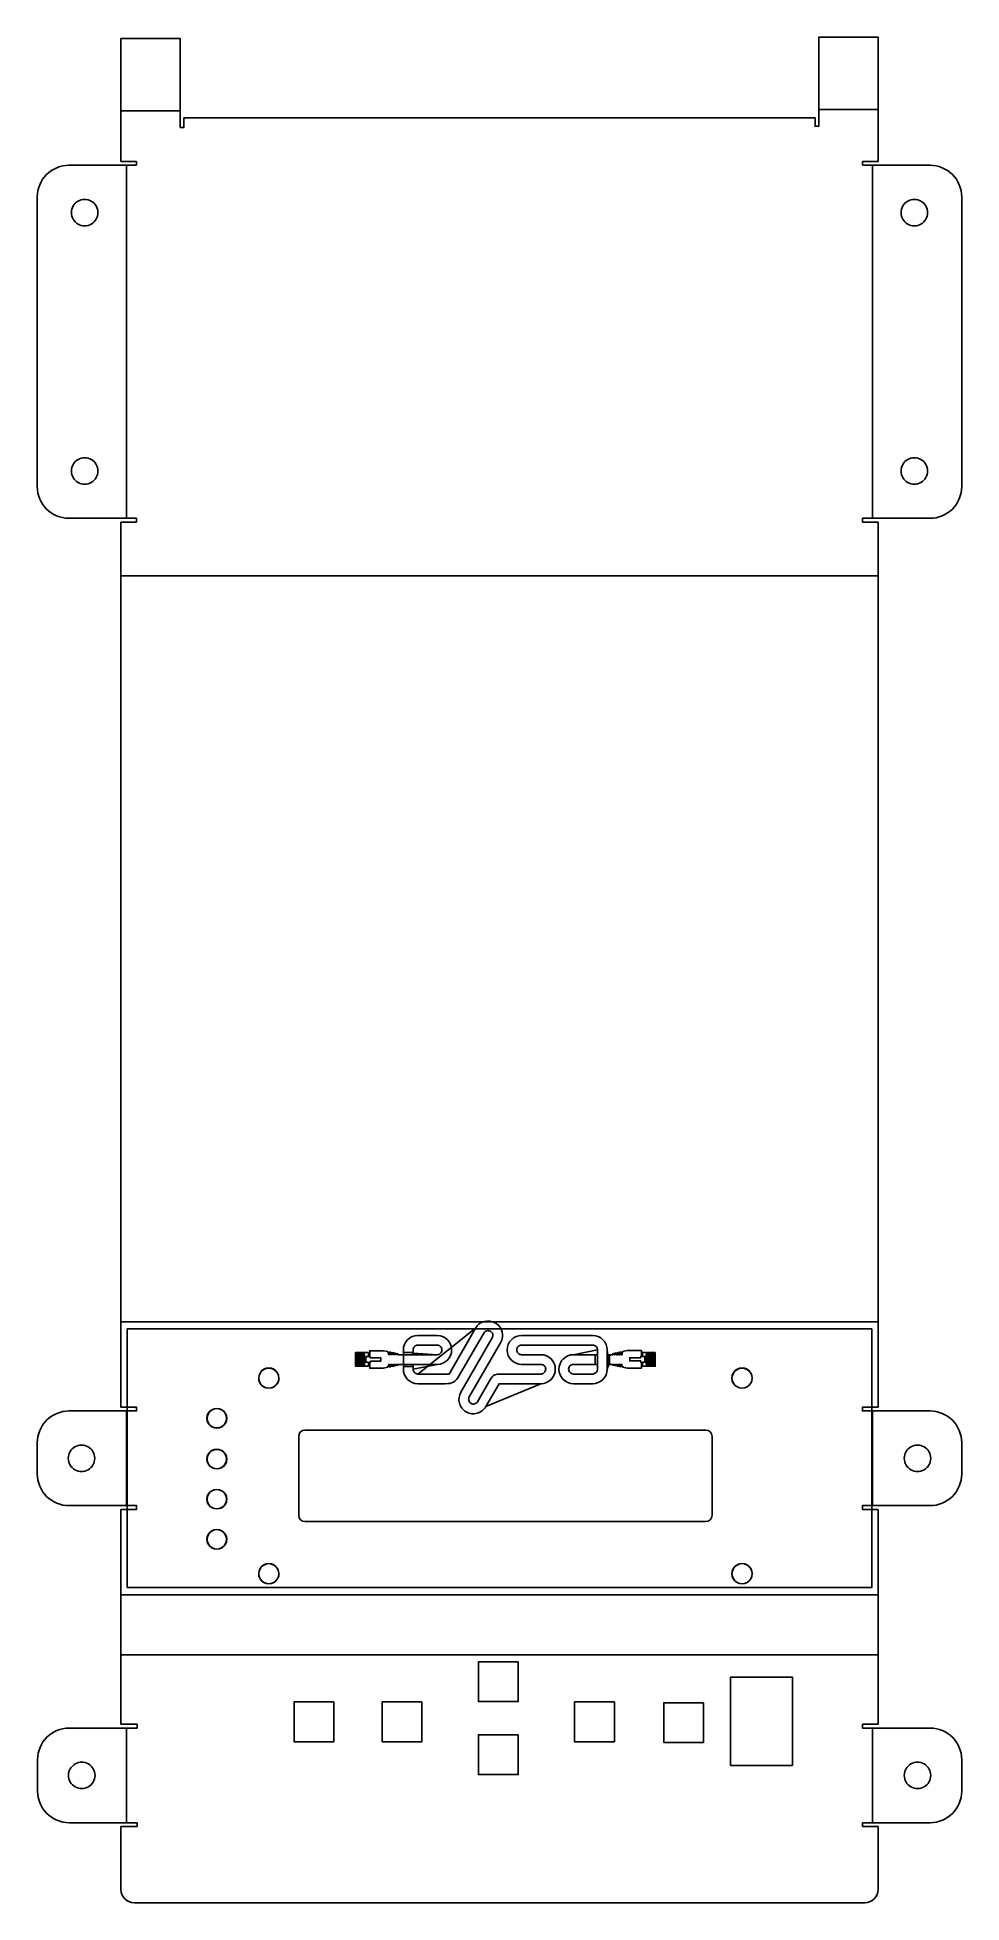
# Model space of a CAD drawing. Extents: x 5 to 152, y 5 to 301.
import ezdxf

# ---------------------------------------------------------------- set-up
doc = ezdxf.new("R2010")
doc.units = 0
doc.layers.get('0').update_dxf_attribs({"linetype": 'CONTINUOUS'})

msp = doc.modelspace()

# ---------------------------------------------------------------- linework, layer by layer
at = {"color": 7}
for points in [[(18.369035, 281.095117), (18.369035, 300.579189), (27.769035, 300.579189), (27.769035, 286.495118), (28.369035, 286.495118), (28.369035, 287.995118), (128.369035, 287.995118), (128.369035, 286.695117), (128.969034, 286.695117), (128.969034, 300.779189), (138.369035, 300.779189), (138.369035, 281.095117)], [(27.769035, 289.137152), (18.369035, 289.137152)], [(138.369035, 289.337155), (128.969034, 289.337155)], [(18.369035, 281.095117), (20.869035, 281.095117)], [(20.869035, 281.095117), (20.869035, 280.495118)], [(135.869034, 281.095117), (138.369035, 281.095117)], [(135.869034, 280.495118), (135.869034, 281.095117)], [(20.869035, 280.495118), (10.127, 280.495118)], [(19.248018, 280.495118), (19.248018, 224.545119)], [(146.61107, 280.495118), (135.869034, 280.495118)], [(137.490054, 224.545119), (137.490054, 280.495118)], [(5.127, 275.495117), (5.127, 229.545117)], [(151.611071, 229.545117), (151.611071, 275.495117)], [(10.127, 224.545119), (20.869035, 224.545119)], [(18.369035, 223.945117), (18.369035, 83.661047)], [(20.869035, 223.945117), (18.369035, 223.945117)], [(20.869035, 224.545119), (20.869035, 223.945117)], [(135.869034, 224.545119), (146.61107, 224.545119)], [(135.869034, 223.945117), (135.869034, 224.545119)], [(138.369035, 223.945117), (135.869034, 223.945117)], [(138.369035, 83.661047), (138.369035, 223.945117)], [(138.369035, 215.4241), (18.369035, 215.4241)], [(138.369035, 97.182065), (18.369035, 97.182065)], [(10.127, 83.061048), (20.869035, 83.061048), (20.869035, 83.661047), (18.369035, 83.661047)], [(19.248018, 83.061048), (19.248018, 68.061047)], [(138.369035, 83.661047), (135.869034, 83.661047), (135.869034, 83.061048), (146.61107, 83.061048)], [(137.490054, 68.061047), (137.490054, 83.061048)], [(5.127, 78.061047), (5.127, 73.061048)], [(151.611071, 73.061048), (151.611071, 78.061047)], [(18.369035, 67.461043), (20.869035, 67.461043), (20.869035, 68.061047), (10.127, 68.061047)], [(146.61107, 68.061047), (135.869034, 68.061047), (135.869034, 67.461043), (138.369035, 67.461043)], [(18.369035, 67.461043), (18.369035, 33.401985)], [(138.369035, 33.401985), (138.369035, 67.461043)], [(18.369035, 53.94003), (138.369035, 53.94003)], [(18.369035, 44.397984), (138.369035, 44.397984)], [(81.328469, 43.29743), (75.028468, 43.29743), (75.028468, 36.997412), (81.328469, 36.997412), (81.328469, 43.29743)], [(114.980356, 26.876979), (124.780357, 26.876979), (124.780357, 40.876979), (114.980356, 40.876979), (114.980356, 26.876979)], [(52.108343, 36.945229), (45.808343, 36.945229), (45.808343, 30.64521), (52.108343, 30.64521), (52.108343, 36.945229)], [(66.083186, 36.945229), (59.783185, 36.945229), (59.783185, 30.64521), (66.083186, 30.64521), (66.083186, 36.945229)], [(96.573753, 36.945229), (90.273751, 36.945229), (90.273751, 30.64521), (96.573753, 30.64521), (96.573753, 36.945229)], [(110.70211, 36.821644), (104.402112, 36.821644), (104.402112, 30.521653), (110.70211, 30.521653), (110.70211, 36.821644)], [(20.969035, 32.801981), (10.16992, 32.801981)], [(18.369035, 33.401985), (20.969035, 33.401985)], [(19.269478, 32.801981), (19.269478, 17.801983)], [(20.969035, 33.401985), (20.969035, 32.801981)], [(135.869034, 33.401985), (138.369035, 33.401985)], [(135.869034, 32.801981), (135.869034, 33.401985)], [(146.61107, 32.801981), (135.869034, 32.801981)], [(137.490054, 17.801983), (137.490054, 32.801981)], [(81.328469, 31.736423), (75.028468, 31.736423), (75.028468, 25.436404), (81.328469, 25.436404), (81.328469, 31.736423)], [(5.16992, 27.801991), (5.16992, 22.801973)], [(151.611071, 22.801973), (151.611071, 27.801991)], [(10.16992, 17.801983), (20.969035, 17.801983)], [(20.969035, 17.801983), (20.969035, 17.201978)], [(135.869034, 17.801983), (146.61107, 17.801983)], [(135.869034, 17.201978), (135.869034, 17.801983)], [(18.369035, 7.226975), (18.369035, 17.201978)], [(20.969035, 17.201978), (18.369035, 17.201978)], [(138.369035, 17.201978), (135.869034, 17.201978)], [(138.369035, 17.201978), (138.369035, 7.226975)], [(136.269036, 5.126987), (20.469035, 5.126987)]]:
    msp.add_lwpolyline(points, dxfattribs=at)
for points in [[(14.727, 272.995119), (14.727, 272.995119)], [(146.21107, 272.995119), (146.21107, 272.995119)], [(14.727, 232.045118), (14.727, 232.045118)], [(146.21107, 232.045118), (146.21107, 232.045118)], [(19.369039, 96.061048), (137.369038, 96.061048), (137.369038, 55.061048), (19.369039, 55.061048), (19.369039, 96.061048)], [(74.561346, 96.174501), (70.371051, 88.917509), (65.426165, 88.917509)], [(68.485101, 95.034323), (65.426165, 95.034323)], [(71.989596, 88.670917), (75.877912, 95.407915)], [(77.210001, 94.644856), (72.249593, 86.051895)], [(93.143209, 95.034323), (81.866315, 95.034323)], [(57.606846, 92.327706), (57.606846, 91.692), (57.209971, 91.692), (57.209971, 90.788536), (57.606846, 90.788536), (57.606846, 90.163061), (55.568143, 90.163061), (55.568143, 92.327706), (57.606846, 92.327706), (57.606846, 92.327706)], [(56.996187, 92.115334), (55.765346, 92.115334), (55.765346, 92.016909), (56.996187, 92.016909), (56.996187, 92.115334), (56.996187, 92.115334)], [(56.996187, 91.910017), (55.765346, 91.910017), (55.765346, 91.810534), (56.996187, 91.810534), (56.996187, 91.910017), (56.996187, 91.910017)], [(56.996187, 91.705053), (55.765346, 91.705053), (55.765346, 91.604511), (56.996187, 91.604511), (56.996187, 91.705053), (56.996187, 91.705053)], [(63.132404, 92.740562), (63.132404, 92.336631), (63.132404, 92.240676), (63.132404, 91.975387), (62.269862, 91.97327), (62.269862, 92.123201), (62.098765, 92.161301), (62.098765, 91.999023), (61.902973, 91.99479), (61.902973, 92.202928), (61.729759, 92.241381), (61.729759, 91.999023), (61.545609, 91.999023), (61.545609, 92.281598), (61.355109, 92.323226), (61.355109, 91.999023), (61.161434, 91.999023), (61.161434, 92.365559), (60.97799, 92.406834), (60.97799, 91.999023), (60.794546, 91.990909), (60.792076, 92.319698), (60.688359, 92.319698), (60.688359, 92.470687), (59.976101, 92.599803), (57.806165, 92.599803), (57.806165, 91.580276), (57.932459, 91.580276), (57.932459, 91.476206), (59.577462, 91.476206), (59.577462, 90.959387), (57.932459, 90.959387), (57.932459, 90.809456), (57.806165, 90.809456), (57.806165, 89.822737), (59.943998, 89.822737), (60.686243, 89.980428), (60.688359, 90.139531), (60.794546, 90.139531), (60.792076, 90.438334), (60.981518, 90.434806), (60.97799, 90.042517), (61.161434, 90.08097), (61.168137, 90.441862), (61.351229, 90.441862), (61.348759, 90.119776), (61.536084, 90.160345), (61.535026, 90.441862), (61.722351, 90.441862), (61.722351, 90.201267), (61.902973, 90.237956), (61.902973, 90.441862), (62.100529, 90.441862), (62.100529, 90.282406), (62.276565, 90.318742), (62.276565, 90.434806), (63.132404, 90.446448), (63.132404, 90.210087), (63.132404, 89.681978)], [(64.660284, 91.975282), (63.132404, 91.975282), (63.132404, 92.336527), (64.660284, 92.336527), (64.660284, 91.975282), (64.660284, 91.975282)], [(64.661696, 92.240676), (64.661696, 92.336631), (64.661696, 92.740562)], [(68.504857, 91.975387), (64.661696, 91.975387), (64.661696, 92.240676), (64.661696, 92.240676)], [(65.426165, 93.503267), (68.485101, 93.503267)], [(73.573215, 85.287426), (78.534329, 93.882151)], [(81.866315, 93.503267), (93.143209, 93.503267)], [(84.923134, 91.975387), (81.866315, 91.975387)], [(93.904857, 92.740562), (93.904857, 92.11544), (93.904857, 91.975387), (93.576773, 91.975387), (90.065223, 91.975387)], [(93.904857, 90.445638), (93.543965, 90.445638), (93.543965, 91.973518), (93.904857, 91.973518), (93.904857, 90.445638), (93.904857, 90.445638)], [(95.711079, 90.44292), (96.280109, 90.44292), (96.30304, 90.34767), (96.487543, 90.31204), (96.463201, 90.443978), (96.646293, 90.443978), (96.670634, 90.265473), (96.858312, 90.225962), (96.836087, 90.443978), (97.019532, 90.443978), (97.043521, 90.183981), (97.228729, 90.145528), (97.204387, 90.443978), (97.389596, 90.443978), (97.413584, 90.103548), (97.598087, 90.062978), (97.573746, 90.443978), (97.758954, 90.443978), (97.784354, 90.155053), (97.887718, 90.155053), (97.887718, 89.998067), (98.612676, 89.845667), (100.858107, 89.851665), (100.858107, 90.783351), (100.756154, 90.780176), (100.756154, 90.986198), (99.015901, 90.986198), (99.011315, 91.497373), (100.759682, 91.495962), (100.759682, 91.704806), (100.855284, 91.704806), (100.858107, 92.634728), (98.617968, 92.640726), (97.885601, 92.482681), (97.886307, 92.317934), (97.786118, 92.317934), (97.784354, 91.97327), (97.598087, 91.97327), (97.600204, 92.422356), (97.413584, 92.380023), (97.413584, 91.97327), (97.228729, 91.97327), (97.227671, 92.341217), (97.044226, 92.295709), (97.044226, 91.97327), (96.858312, 91.97327), (96.860076, 92.261842), (96.673457, 92.219509), (96.670634, 91.97327), (96.490012, 91.97327), (96.487543, 92.181056), (96.30304, 92.138723), (96.30304, 91.976092), (95.711079, 91.975387), (95.433443, 91.975387), (95.433443, 92.494676), (95.433443, 92.740562)], [(95.434148, 91.973871), (95.79504, 91.973871), (95.79504, 90.445991), (95.434148, 90.445991), (95.434148, 91.973871), (95.434148, 91.973871)], [(103.055559, 92.320298), (103.055559, 90.158123), (101.024971, 90.158123), (101.024971, 90.786067), (101.425373, 90.786067), (101.425373, 91.706817), (101.024971, 91.706817), (101.024971, 92.320298), (103.055559, 92.320298), (103.055559, 92.320298)], [(102.862943, 92.115334), (101.630337, 92.115334), (101.630337, 92.016909), (102.862943, 92.016909), (102.862943, 92.115334), (102.862943, 92.115334)], [(102.862943, 91.910017), (101.630337, 91.910017), (101.630337, 91.810534), (102.862943, 91.810534), (102.862943, 91.910017), (102.862943, 91.910017)], [(102.862943, 91.705053), (101.630337, 91.705053), (101.630337, 91.604511), (102.862943, 91.604511), (102.862943, 91.705053), (102.862943, 91.705053)], [(56.996187, 91.497267), (55.765346, 91.497267), (55.765346, 91.39602), (56.996187, 91.39602), (56.996187, 91.497267), (56.996187, 91.497267)], [(56.996187, 91.290539), (55.765346, 91.290539), (55.765346, 91.188586), (56.996187, 91.188586), (56.996187, 91.290539), (56.996187, 91.290539)], [(56.996187, 91.082753), (55.765346, 91.082753), (55.765346, 90.98327), (56.996187, 90.98327), (56.996187, 91.082753), (56.996187, 91.082753)], [(56.996187, 90.878495), (55.765346, 90.878495), (55.765346, 90.775836), (56.996187, 90.775836), (56.996187, 90.878495), (56.996187, 90.878495)], [(56.996187, 90.668945), (55.765346, 90.668945), (55.765346, 90.569461), (56.996187, 90.569461), (56.996187, 90.668945), (56.996187, 90.668945)], [(56.996187, 90.463628), (55.765346, 90.463628), (55.765346, 90.362734), (56.996187, 90.362734), (56.996187, 90.463628), (56.996187, 90.463628)], [(63.133109, 90.446343), (64.66099, 90.446343), (64.66099, 90.085099), (63.133109, 90.085099), (63.133109, 90.446343), (63.133109, 90.446343)], [(64.661696, 89.681978), (64.661696, 90.210087), (64.661696, 90.446448), (68.504857, 90.446448)], [(84.923134, 88.917509), (78.668384, 88.917509)], [(81.866315, 90.446448), (84.923134, 90.446448)], [(90.065223, 90.446448), (93.578537, 90.44292), (93.904857, 90.443978), (93.904857, 90.443978)], [(93.143209, 88.917509), (90.084273, 88.917509)], [(93.904857, 90.443978), (93.904857, 90.07074), (93.904857, 89.681978)], [(95.433443, 89.681978), (95.433443, 89.926453), (95.433443, 90.44292), (95.711079, 90.44292), (95.711079, 90.44292)], [(102.862943, 91.497267), (101.630337, 91.497267), (101.630337, 91.39602), (102.862943, 91.39602), (102.862943, 91.497267), (102.862943, 91.497267)], [(102.862943, 91.290539), (101.630337, 91.290539), (101.630337, 91.188586), (102.862943, 91.188586), (102.862943, 91.290539), (102.862943, 91.290539)], [(102.862943, 91.082753), (101.630337, 91.082753), (101.630337, 90.98327), (102.862943, 90.98327), (102.862943, 91.082753), (102.862943, 91.082753)], [(102.862943, 90.878495), (101.630337, 90.878495), (101.630337, 90.775836), (102.862943, 90.775836), (102.862943, 90.878495), (102.862943, 90.878495)], [(102.862943, 90.668945), (101.630337, 90.668945), (101.630337, 90.569461), (102.862943, 90.569461), (102.862943, 90.668945), (102.862943, 90.668945)], [(102.862943, 90.463628), (101.630337, 90.463628), (101.630337, 90.362734), (102.862943, 90.362734), (102.862943, 90.463628), (102.862943, 90.463628)], [(43.406771, 88.261049), (43.406771, 88.261049)], [(65.412759, 87.38857), (69.779796, 87.38857)], [(76.928132, 88.082131), (74.883784, 84.534951)], [(76.222223, 83.760603), (78.315607, 87.387159), (84.923134, 87.387159)], [(90.084273, 87.387159), (93.143209, 87.387159)], [(118.406771, 88.261049), (118.406771, 88.261049)], [(35.135925, 81.908653), (35.135925, 81.908653)], [(14.227, 75.561049), (14.227, 75.561049)], [(35.135925, 75.429407), (35.135925, 75.429407)], [(146.711069, 75.561049), (146.711069, 75.561049)], [(35.135925, 69.077205), (35.135925, 69.077205)], [(35.135925, 62.725015), (35.135925, 62.725015)], [(43.406771, 57.261052), (43.406771, 57.261052)], [(118.406771, 57.261052), (118.406771, 57.261052)], [(14.26992, 25.301982), (14.26992, 25.301982)], [(146.711069, 25.301982), (146.711069, 25.301982)]]:
    msp.add_lwpolyline(points, close=True, dxfattribs=at)
at = {"color": 1}
for points in [[(43.411855, 88.276041), (43.411855, 88.276041)], [(118.411854, 88.276041), (118.411854, 88.276041)], [(35.112266, 81.915082), (35.112266, 81.915082)], [(111.061853, 80.026036), (47.561853, 80.026036)], [(46.561853, 79.026038), (46.561853, 66.526049)], [(112.061854, 66.526049), (112.061854, 79.026038)], [(35.112266, 75.435853), (35.112266, 75.435853)], [(35.112266, 69.083651), (35.112266, 69.083651)], [(47.561853, 65.526051), (111.061853, 65.526051)], [(35.112266, 62.73145), (35.112266, 62.73145)], [(43.411855, 57.276046), (43.411855, 57.276046)], [(118.411854, 57.276046), (118.411854, 57.276046)]]:
    msp.add_lwpolyline(points, close=True, dxfattribs=at)
at = {"color": 7}
for points in [[(6.591465, 279.030652), (5.653784, 278.09297), (5.127, 276.8212), (5.127, 275.495117)], [(10.127, 280.495118), (8.800917, 280.495118), (7.529147, 279.968334), (6.591465, 279.030652)], [(150.146605, 279.030652), (149.208923, 279.968335), (147.937153, 280.495119), (146.61107, 280.495118)], [(151.611071, 275.495117), (151.611071, 276.8212), (151.084287, 278.09297), (150.146605, 279.030652)], [(13.677, 274.813773), (13.027258, 275.188902), (12.226742, 275.188902), (11.577, 274.813773)], [(145.16107, 274.813773), (144.511328, 275.188902), (143.710813, 275.188902), (143.06107, 274.813773)], [(11.577, 274.813773), (10.927258, 274.438644), (10.527, 273.745377), (10.527, 272.995119)], [(10.527, 272.995119), (10.527, 272.244862), (10.927258, 271.551595), (11.577, 271.176466)], [(14.727, 272.995119), (14.727, 273.745377), (14.326742, 274.438644), (13.677, 274.813773)], [(13.677, 271.176466), (14.326742, 271.551595), (14.727, 272.244862), (14.727, 272.995119)], [(143.06107, 274.813773), (142.411328, 274.438644), (142.01107, 273.745377), (142.01107, 272.995119)], [(142.01107, 272.995119), (142.01107, 272.244862), (142.411328, 271.551595), (143.06107, 271.176466)], [(146.21107, 272.995119), (146.21107, 273.745377), (145.810813, 274.438644), (145.16107, 274.813773)], [(145.16107, 271.176466), (145.810813, 271.551595), (146.21107, 272.244862), (146.21107, 272.995119)], [(11.577, 271.176466), (12.226742, 270.801337), (13.027258, 270.801337), (13.677, 271.176466)], [(143.06107, 271.176466), (143.710813, 270.801337), (144.511328, 270.801337), (145.16107, 271.176466)], [(11.577, 233.863771), (10.927258, 233.488642), (10.527, 232.795376), (10.527, 232.045118)], [(13.677, 233.863771), (13.027258, 234.2389), (12.226742, 234.2389), (11.577, 233.863771)], [(14.727, 232.045118), (14.727, 232.795376), (14.326742, 233.488642), (13.677, 233.863771)], [(143.06107, 233.863771), (142.411328, 233.488642), (142.01107, 232.795376), (142.01107, 232.045118)], [(145.16107, 233.863771), (144.511328, 234.2389), (143.710813, 234.2389), (143.06107, 233.863771)], [(146.21107, 232.045118), (146.21107, 232.795376), (145.810813, 233.488642), (145.16107, 233.863771)], [(10.527, 232.045118), (10.527, 231.29486), (10.927258, 230.601593), (11.577, 230.226465)], [(13.677, 230.226465), (14.326742, 230.601593), (14.727, 231.29486), (14.727, 232.045118)], [(142.01107, 232.045118), (142.01107, 231.29486), (142.411328, 230.601593), (143.06107, 230.226464)], [(145.16107, 230.226464), (145.810813, 230.601593), (146.21107, 231.29486), (146.21107, 232.045118)], [(5.127, 229.545117), (5.127001, 226.783694), (7.365577, 224.545119), (10.127, 224.545119)], [(11.577, 230.226465), (12.226742, 229.851336), (13.027258, 229.851336), (13.677, 230.226465)], [(143.06107, 230.226464), (143.710813, 229.851336), (144.511328, 229.851336), (145.16107, 230.226464)], [(150.146604, 226.009584), (151.084286, 226.947266), (151.611071, 228.219035), (151.611071, 229.545117)], [(146.61107, 224.545119), (147.937152, 224.545118), (149.208922, 225.071902), (150.146604, 226.009584)], [(65.426165, 95.034323), (64.802101, 95.034323), (64.263409, 94.806781), (63.809737, 94.356637)], [(70.104704, 94.360517), (69.654559, 94.808898), (69.115868, 95.034323), (68.485101, 95.034323)], [(75.956582, 97.241653), (75.341337, 97.076553), (74.878493, 96.720248), (74.561346, 96.174501)], [(75.877912, 95.407915), (75.983746, 95.589242), (76.146023, 95.70954), (76.350987, 95.765278)], [(77.694718, 97.012701), (77.149323, 97.32879), (76.568651, 97.405695), (75.956582, 97.241653)], [(76.350987, 95.765278), (76.555246, 95.821017), (76.748921, 95.794206), (76.930248, 95.69049)], [(76.930248, 95.69049), (77.123923, 95.577953), (77.247043, 95.423437), (77.298901, 95.228703)], [(77.298901, 95.228703), (77.350054, 95.032559), (77.323243, 94.838884), (77.210001, 94.644856)], [(78.774923, 95.623462), (78.613351, 96.23024), (78.252107, 96.693437), (77.694718, 97.012701)], [(78.534329, 93.882151), (78.856415, 94.438128), (78.936496, 95.02127), (78.774923, 95.623462)], [(81.866315, 95.034323), (81.239782, 95.034323), (80.700032, 94.806781), (80.248123, 94.356637)], [(94.757873, 94.356637), (94.304907, 94.806781), (93.766568, 95.034323), (93.143209, 95.034323)], [(63.809737, 94.356637), (63.35924, 93.903317), (63.132404, 93.363567), (63.132404, 92.740562)], [(64.661696, 92.740562), (64.661696, 92.938117), (64.741423, 93.114153), (64.896293, 93.270434)], [(64.896293, 93.270434), (65.051162, 93.425303), (65.228609, 93.503267), (65.426165, 93.503267)], [(68.485101, 93.503267), (68.694651, 93.503267), (68.875273, 93.430242), (69.02344, 93.279253)], [(69.027321, 92.205751), (68.883034, 92.051587), (68.70594, 91.975387), (68.504857, 91.975387)], [(69.02344, 93.279253), (69.174429, 93.130028), (69.249923, 92.949759), (69.249923, 92.740562)], [(69.249923, 92.740562), (69.249923, 92.535598), (69.174429, 92.35674), (69.027321, 92.205751)], [(70.778509, 92.740562), (70.778509, 93.370623), (70.552379, 93.909667), (70.104704, 94.360517)], [(70.112818, 91.121665), (70.555907, 91.568634), (70.778509, 92.110148), (70.778509, 92.740562)], [(80.248123, 94.356637), (79.795862, 93.903317), (79.572554, 93.363567), (79.572554, 92.740562)], [(79.572554, 92.740562), (79.572554, 92.115087), (79.795862, 91.577453), (80.248123, 91.125545)], [(81.100787, 92.740562), (81.100787, 92.938117), (81.17734, 93.114153), (81.335384, 93.270434)], [(81.335384, 92.209631), (81.17734, 92.365559), (81.100787, 92.542653), (81.100787, 92.740562)], [(81.335384, 93.270434), (81.489548, 93.425303), (81.66629, 93.503267), (81.866315, 93.503267)], [(81.866315, 91.975387), (81.66629, 91.975387), (81.489548, 92.053351), (81.335384, 92.209631)], [(86.552615, 91.311106), (86.11129, 91.75349), (85.564484, 91.975387), (84.923134, 91.975387)], [(90.065223, 91.975387), (89.439748, 91.975387), (88.907407, 91.748903), (88.459026, 91.297701)], [(93.143209, 93.503267), (93.339001, 93.503267), (93.516448, 93.425303), (93.672729, 93.270434)], [(93.672729, 93.270434), (93.829362, 93.114153), (93.904857, 92.938117), (93.904857, 92.740562)], [(95.433443, 92.740562), (95.433443, 93.363567), (95.208723, 93.903317), (94.757873, 94.356637)], [(41.006771, 89.64669), (40.511729, 89.360877), (40.206771, 88.832674), (40.206771, 88.261049)], [(42.606771, 89.64669), (42.111729, 89.932502), (41.501813, 89.932502), (41.006771, 89.64669)], [(43.406771, 88.261049), (43.406771, 88.832674), (43.101813, 89.360877), (42.606771, 89.64669)], [(63.132404, 89.681978), (63.132404, 89.056151), (63.35924, 88.519928), (63.809737, 88.066609)], [(64.896293, 89.150342), (64.741423, 89.308034), (64.661696, 89.483365), (64.661696, 89.681978)], [(65.426165, 88.917509), (65.228609, 88.917509), (65.051162, 88.995473), (64.896293, 89.150342)], [(68.504857, 90.446448), (69.133507, 90.446448), (69.670082, 90.671167), (70.112818, 91.121665)], [(78.668384, 88.917509), (77.80549, 88.948201), (77.363107, 88.830373), (76.928132, 88.082131)], [(80.248123, 91.125545), (80.700032, 90.671873), (81.239782, 90.446448), (81.866315, 90.446448)], [(84.923134, 90.446448), (85.148912, 90.446448), (85.327065, 90.374481), (85.474526, 90.230901)], [(85.462179, 89.140817), (85.315071, 88.993356), (85.134096, 88.917509), (84.923134, 88.917509)], [(85.688662, 89.681978), (85.688662, 89.471723), (85.613521, 89.291453), (85.462179, 89.140817)], [(85.474526, 90.230901), (85.616343, 90.088731), (85.688662, 89.90564), (85.688662, 89.681978)], [(86.544501, 88.060965), (86.991118, 88.511815), (87.216543, 89.050859), (87.216543, 89.681978)], [(87.216543, 89.681978), (87.216543, 90.324034), (86.996409, 90.869076), (86.552615, 91.311106)], [(88.459026, 91.297701), (88.013821, 90.844028), (87.790865, 90.307101), (87.790865, 89.681978)], [(87.790865, 89.681978), (87.790865, 89.056151), (88.015232, 88.519928), (88.471021, 88.066609)], [(89.318746, 89.681978), (89.318746, 89.885531), (89.393887, 90.064742), (89.538879, 90.217495)], [(89.555459, 89.150342), (89.398473, 89.308034), (89.318746, 89.483365), (89.318746, 89.681978)], [(89.538879, 90.217495), (89.685634, 90.369895), (89.862376, 90.446448), (90.065223, 90.446448)], [(90.084273, 88.917509), (89.885659, 88.917509), (89.709271, 88.995473), (89.555459, 89.150342)], [(93.672729, 89.150342), (93.516448, 88.995473), (93.339001, 88.917509), (93.143209, 88.917509)], [(93.904857, 89.681978), (93.904857, 89.483365), (93.829362, 89.308034), (93.672729, 89.150342)], [(94.757873, 88.066609), (95.208723, 88.519928), (95.433443, 89.056151), (95.433443, 89.681978)], [(116.006497, 89.647482), (115.511316, 89.361458), (115.206432, 88.8329), (115.206772, 88.261049)], [(117.607046, 89.647482), (117.111865, 89.933505), (116.501679, 89.933505), (116.006497, 89.647482)], [(118.406771, 88.261049), (118.407111, 88.8329), (118.102227, 89.361458), (117.607046, 89.647482)], [(40.206771, 88.261049), (40.206771, 87.689424), (40.511729, 87.161221), (41.006771, 86.875408)], [(41.006771, 86.875408), (41.501813, 86.589596), (42.111729, 86.589596), (42.606771, 86.875408)], [(42.606771, 86.875408), (43.101813, 87.161221), (43.406771, 87.689424), (43.406771, 88.261049)], [(63.809737, 88.066609), (64.263409, 87.614348), (64.78799, 87.38857), (65.412759, 87.38857)], [(69.779796, 87.38857), (70.845184, 87.38857), (71.378937, 87.614348), (71.989596, 88.670917)], [(72.249593, 86.051895), (71.935621, 85.511792), (71.863654, 84.933237), (72.029459, 84.312701)], [(84.923134, 87.387159), (85.553548, 87.387159), (86.094004, 87.612937), (86.544501, 88.060965)], [(88.471021, 88.066609), (88.918343, 87.614348), (89.460562, 87.387159), (90.084273, 87.387159)], [(93.143209, 87.387159), (93.766568, 87.387159), (94.304907, 87.614348), (94.757873, 88.066609)], [(115.206772, 88.261049), (115.206432, 87.689198), (115.511316, 87.16064), (116.006497, 86.874617)], [(116.006497, 86.874617), (116.501679, 86.588593), (117.111865, 86.588593), (117.607046, 86.874617)], [(117.607046, 86.874617), (118.102227, 87.16064), (118.407111, 87.689198), (118.406771, 88.261049)], [(10.127, 83.061048), (8.800917, 83.061048), (7.529147, 82.534264), (6.591465, 81.596582)], [(32.810925, 83.250992), (32.331353, 82.974112), (32.035925, 82.462415), (32.035925, 81.908653)], [(34.360925, 83.250992), (33.881353, 83.527873), (33.290497, 83.527873), (32.810925, 83.250992)], [(35.135925, 81.908653), (35.135925, 82.462415), (34.840497, 82.974112), (34.360925, 83.250992)], [(72.029459, 84.312701), (72.195618, 83.697456), (72.54769, 83.230378), (73.089557, 82.916406)], [(73.089557, 82.916406), (73.628601, 82.606315), (74.208215, 82.534348), (74.825576, 82.699448)], [(73.509362, 84.710987), (73.454329, 84.924417), (73.475143, 85.115976), (73.573215, 85.287426)], [(73.854379, 84.242498), (73.681871, 84.343745), (73.569687, 84.498967), (73.509362, 84.710987)], [(74.429054, 84.181115), (74.216329, 84.121848), (74.023007, 84.14372), (73.854379, 84.242498)], [(74.883784, 84.534951), (74.783596, 84.36597), (74.641779, 84.236853), (74.429054, 84.181115)], [(74.825576, 82.699448), (75.443996, 82.864901), (75.910015, 83.217326), (76.222223, 83.760603)], [(150.146605, 81.596582), (149.208923, 82.534264), (147.937153, 83.061049), (146.61107, 83.061048)], [(6.591465, 81.596582), (5.653784, 80.6589), (5.127, 79.38713), (5.127, 78.061047)], [(32.035925, 81.908653), (32.035925, 81.354891), (32.331353, 80.843194), (32.810925, 80.566314)], [(32.810925, 80.566314), (33.290497, 80.289433), (33.881353, 80.289433), (34.360925, 80.566314)], [(34.360925, 80.566314), (34.840497, 80.843194), (35.135925, 81.354891), (35.135925, 81.908653)], [(151.611071, 78.061047), (151.611071, 79.38713), (151.084287, 80.6589), (150.146605, 81.596582)], [(11.077, 77.379703), (10.427257, 77.004574), (10.027, 76.311307), (10.027, 75.561049)], [(13.177, 77.379703), (12.527257, 77.754831), (11.726742, 77.754831), (11.077, 77.379703)], [(14.227, 75.561049), (14.227, 76.311307), (13.826742, 77.004574), (13.177, 77.379703)], [(34.360925, 76.771746), (33.881353, 77.048627), (33.290497, 77.048627), (32.810925, 76.771746)], [(143.561069, 77.379703), (142.911327, 77.004574), (142.511069, 76.311307), (142.511069, 75.561049)], [(145.661069, 77.379703), (145.011327, 77.754831), (144.210812, 77.754831), (143.561069, 77.379703)], [(146.711069, 75.561049), (146.711069, 76.311307), (146.310812, 77.004574), (145.661069, 77.379703)], [(10.027, 75.561049), (10.027, 74.810791), (10.427257, 74.117525), (11.077, 73.742396)], [(13.177, 73.742396), (13.826742, 74.117525), (14.227, 74.810791), (14.227, 75.561049)], [(32.810925, 76.771746), (32.331353, 76.494865), (32.035925, 75.983168), (32.035925, 75.429407)], [(32.035925, 75.429407), (32.035925, 74.875645), (32.331353, 74.363948), (32.810925, 74.087067)], [(32.810925, 74.087067), (33.290497, 73.810186), (33.881353, 73.810186), (34.360925, 74.087067)], [(35.135925, 75.429407), (35.135925, 75.983168), (34.840497, 76.494865), (34.360925, 76.771746)], [(34.360925, 74.087067), (34.840497, 74.363948), (35.135925, 74.875645), (35.135925, 75.429407)], [(142.511069, 75.561049), (142.511069, 74.810791), (142.911327, 74.117525), (143.561069, 73.742396)], [(145.661069, 73.742396), (146.310812, 74.117525), (146.711069, 74.810791), (146.711069, 75.561049)], [(5.127, 73.061048), (5.127, 71.734966), (5.653784, 70.463196), (6.591465, 69.525514)], [(11.077, 73.742396), (11.726742, 73.367267), (12.527257, 73.367267), (13.177, 73.742396)], [(143.561069, 73.742396), (144.210812, 73.367267), (145.011327, 73.367267), (145.661069, 73.742396)], [(150.146605, 69.525513), (151.084287, 70.463195), (151.611071, 71.734966), (151.611071, 73.061048)], [(6.591465, 69.525514), (7.529147, 68.587832), (8.800917, 68.061047), (10.127, 68.061047)], [(32.810925, 70.419545), (32.331353, 70.142664), (32.035925, 69.630967), (32.035925, 69.077205)], [(32.035925, 69.077205), (32.035925, 68.523444), (32.331353, 68.011747), (32.810925, 67.734866)], [(34.360925, 70.419545), (33.881353, 70.696426), (33.290497, 70.696426), (32.810925, 70.419545)], [(35.135925, 69.077205), (35.135925, 69.630967), (34.840497, 70.142664), (34.360925, 70.419545)], [(34.360925, 67.734866), (34.840497, 68.011747), (35.135925, 68.523444), (35.135925, 69.077205)], [(146.61107, 68.061047), (147.937153, 68.061047), (149.208923, 68.587831), (150.146605, 69.525513)], [(32.810925, 67.734866), (33.290497, 67.457985), (33.881353, 67.457985), (34.360925, 67.734866)], [(32.810925, 64.067355), (32.331353, 63.790474), (32.035925, 63.278777), (32.035925, 62.725015)], [(32.035925, 62.725015), (32.035925, 62.171254), (32.331353, 61.659557), (32.810925, 61.382676)], [(34.360925, 64.067355), (33.881353, 64.344235), (33.290497, 64.344235), (32.810925, 64.067355)], [(35.135925, 62.725015), (35.135925, 63.278777), (34.840497, 63.790474), (34.360925, 64.067355)], [(34.360925, 61.382676), (34.840497, 61.659557), (35.135925, 62.171254), (35.135925, 62.725015)], [(32.810925, 61.382676), (33.290497, 61.105795), (33.881353, 61.105795), (34.360925, 61.382676)], [(41.006771, 58.646693), (40.511729, 58.36088), (40.206771, 57.832677), (40.206771, 57.261052)], [(40.206771, 57.261052), (40.206771, 56.689427), (40.511729, 56.161224), (41.006771, 55.875411)], [(42.606771, 58.646693), (42.111729, 58.932505), (41.501813, 58.932505), (41.006771, 58.646693)], [(43.406771, 57.261052), (43.406771, 57.832677), (43.101813, 58.36088), (42.606771, 58.646693)], [(42.606771, 55.875411), (43.101813, 56.161224), (43.406771, 56.689427), (43.406771, 57.261052)], [(116.006497, 58.647484), (115.511316, 58.361461), (115.206432, 57.832903), (115.206772, 57.261052)], [(115.206772, 57.261052), (115.206432, 56.689201), (115.511316, 56.160643), (116.006497, 55.874619)], [(117.607046, 58.647484), (117.111865, 58.933508), (116.501679, 58.933508), (116.006497, 58.647484)], [(118.406771, 57.261052), (118.407111, 57.832903), (118.102227, 58.361461), (117.607046, 58.647484)], [(117.607046, 55.874619), (118.102227, 56.160643), (118.407111, 56.689201), (118.406771, 57.261052)], [(41.006771, 55.875411), (41.501813, 55.589599), (42.111729, 55.589599), (42.606771, 55.875411)], [(116.006497, 55.874619), (116.501679, 55.588596), (117.111865, 55.588596), (117.607046, 55.874619)], [(10.16992, 32.801981), (7.4085, 32.801981), (5.169926, 30.563411), (5.16992, 27.801991)], [(151.611071, 27.801991), (151.611065, 30.563411), (149.37249, 32.801982), (146.61107, 32.801981)], [(11.119698, 27.121277), (10.469843, 26.745977), (10.069645, 26.052423), (10.06992, 25.301982)], [(13.220142, 27.121277), (12.570287, 27.496577), (11.769553, 27.496577), (11.119698, 27.121277)], [(14.26992, 25.301982), (14.270195, 26.052423), (13.869998, 26.745977), (13.220142, 27.121277)], [(143.561069, 27.120635), (142.911327, 26.745506), (142.511069, 26.052239), (142.511069, 25.301982)], [(145.661069, 27.120635), (145.011327, 27.495764), (144.210812, 27.495764), (143.561069, 27.120635)], [(146.711069, 25.301982), (146.711069, 26.052239), (146.310812, 26.745506), (145.661069, 27.120635)], [(10.06992, 25.301982), (10.069645, 24.551541), (10.469843, 23.857987), (11.119698, 23.482687)], [(13.220142, 23.482687), (13.869998, 23.857987), (14.270195, 24.551541), (14.26992, 25.301982)], [(142.511069, 25.301982), (142.511069, 24.551724), (142.911327, 23.858457), (143.561069, 23.483328)], [(145.661069, 23.483328), (146.310812, 23.858457), (146.711069, 24.551724), (146.711069, 25.301982)], [(5.16992, 22.801973), (5.169926, 20.040553), (7.4085, 17.801983), (10.16992, 17.801983)], [(11.119698, 23.482687), (11.769553, 23.107387), (12.570287, 23.107387), (13.220142, 23.482687)], [(143.561069, 23.483328), (144.210812, 23.108199), (145.011327, 23.108199), (145.661069, 23.483328)], [(146.61107, 17.801983), (149.37249, 17.801982), (151.611065, 20.040552), (151.611071, 22.801973)], [(18.369035, 7.226975), (18.369042, 6.067182), (19.309242, 5.126987), (20.469035, 5.126987)], [(136.269036, 5.126987), (137.428829, 5.126988), (138.369028, 6.067182), (138.369035, 7.226975)]]:
    msp.add_open_spline(points, degree=3, dxfattribs=at)
at = {"color": 1}
for points in [[(41.011853, 89.661682), (40.516811, 89.37587), (40.211852, 88.847666), (40.211853, 88.276041)], [(42.611854, 89.661682), (42.116812, 89.947495), (41.506895, 89.947495), (41.011853, 89.661682)], [(43.411855, 88.276041), (43.411855, 88.847666), (43.106896, 89.37587), (42.611854, 89.661682)], [(116.01158, 89.662473), (115.516399, 89.37645), (115.211515, 88.847892), (115.211855, 88.276041)], [(117.612129, 89.662473), (117.116948, 89.948497), (116.506761, 89.948497), (116.01158, 89.662473)], [(118.411854, 88.276041), (118.412194, 88.847892), (118.10731, 89.37645), (117.612129, 89.662473)], [(40.211853, 88.276041), (40.211853, 87.392385), (40.928197, 86.67604), (41.811854, 86.67604)], [(41.811854, 86.67604), (42.69551, 86.67604), (43.411854, 87.392385), (43.411855, 88.276041)], [(115.211855, 88.276041), (115.211515, 87.70419), (115.516399, 87.175632), (116.01158, 86.889608)], [(116.01158, 86.889608), (116.506761, 86.603585), (117.116948, 86.603585), (117.612129, 86.889608)], [(117.612129, 86.889608), (118.10731, 87.175632), (118.412194, 87.70419), (118.411854, 88.276041)], [(32.786997, 83.258201), (32.307288, 82.981112), (32.011933, 82.469066), (32.012267, 81.915082)], [(34.337537, 83.258201), (33.857828, 83.53529), (33.266705, 83.53529), (32.786997, 83.258201)], [(35.112266, 81.915082), (35.112601, 82.469066), (34.817245, 82.981112), (34.337537, 83.258201)], [(32.012267, 81.915082), (32.011933, 81.361098), (32.307288, 80.849052), (32.786997, 80.571963)], [(32.786997, 80.571963), (33.266705, 80.294875), (33.857828, 80.294875), (34.337537, 80.571963)], [(34.337537, 80.571963), (34.817245, 80.849052), (35.112601, 81.361098), (35.112266, 81.915082)], [(47.561853, 80.026036), (47.009567, 80.026036), (46.561853, 79.578319), (46.561853, 79.026038)], [(112.061854, 79.026038), (112.061854, 79.578319), (111.61414, 80.026036), (111.061853, 80.026036)], [(34.337537, 76.778971), (33.857828, 77.05606), (33.266705, 77.05606), (32.786997, 76.778971)], [(32.786997, 76.778971), (32.307288, 76.501883), (32.011933, 75.989837), (32.012267, 75.435853)], [(32.012267, 75.435853), (32.011933, 74.881868), (32.307288, 74.369822), (32.786997, 74.092734)], [(32.786997, 74.092734), (33.266705, 73.815645), (33.857828, 73.815645), (34.337537, 74.092734)], [(35.112266, 75.435853), (35.112601, 75.989837), (34.817245, 76.501883), (34.337537, 76.778971)], [(34.337537, 74.092734), (34.817245, 74.369822), (35.112601, 74.881868), (35.112266, 75.435853)], [(32.786997, 70.42677), (32.307288, 70.149681), (32.011933, 69.637636), (32.012267, 69.083651)], [(32.012267, 69.083651), (32.011933, 68.529667), (32.307288, 68.017621), (32.786997, 67.740532)], [(34.337537, 70.42677), (33.857828, 70.703859), (33.266705, 70.703859), (32.786997, 70.42677)], [(35.112266, 69.083651), (35.112601, 69.637636), (34.817245, 70.149681), (34.337537, 70.42677)], [(34.337537, 67.740532), (34.817245, 68.017621), (35.112601, 68.529667), (35.112266, 69.083651)], [(32.786997, 67.740532), (33.266705, 67.463444), (33.857828, 67.463444), (34.337537, 67.740532)], [(46.561853, 66.526049), (46.561855, 65.973768), (47.00957, 65.526051), (47.561853, 65.526051)], [(111.061853, 65.526051), (111.614137, 65.526051), (112.061854, 65.973768), (112.061854, 66.526049)], [(32.786997, 64.074569), (32.307288, 63.79748), (32.011933, 63.285434), (32.012267, 62.73145)], [(32.012267, 62.73145), (32.011933, 62.177466), (32.307288, 61.66542), (32.786997, 61.388331)], [(34.337537, 64.074569), (33.857828, 64.351657), (33.266705, 64.351657), (32.786997, 64.074569)], [(35.112266, 62.73145), (35.112601, 63.285434), (34.817245, 63.79748), (34.337537, 64.074569)], [(34.337537, 61.388331), (34.817245, 61.66542), (35.112601, 62.177466), (35.112266, 62.73145)], [(32.786997, 61.388331), (33.266705, 61.111242), (33.857828, 61.111242), (34.337537, 61.388331)], [(41.011853, 58.661688), (40.516811, 58.375875), (40.211852, 57.847672), (40.211853, 57.276046)], [(40.211853, 57.276046), (40.211853, 56.39239), (40.928197, 55.676045), (41.811854, 55.676045)], [(42.611854, 58.661688), (42.116812, 58.947501), (41.506895, 58.947501), (41.011853, 58.661688)], [(41.811854, 55.676045), (42.69551, 55.676045), (43.411854, 56.39239), (43.411855, 57.276046)], [(43.411855, 57.276046), (43.411855, 57.847672), (43.106896, 58.375875), (42.611854, 58.661688)], [(116.01158, 58.662479), (115.516399, 58.376455), (115.211515, 57.847897), (115.211855, 57.276046)], [(115.211855, 57.276046), (115.211515, 56.704195), (115.516399, 56.175638), (116.01158, 55.889614)], [(117.612129, 58.662479), (117.116948, 58.948502), (116.506761, 58.948502), (116.01158, 58.662479)], [(118.411854, 57.276046), (118.412194, 57.847897), (118.10731, 58.376455), (117.612129, 58.662479)], [(117.612129, 55.889614), (118.10731, 56.175638), (118.412194, 56.704195), (118.411854, 57.276046)], [(116.01158, 55.889614), (116.506761, 55.60359), (117.116948, 55.60359), (117.612129, 55.889614)]]:
    msp.add_open_spline(points, degree=3, dxfattribs=at)

doc.saveas('drawing.dxf')
